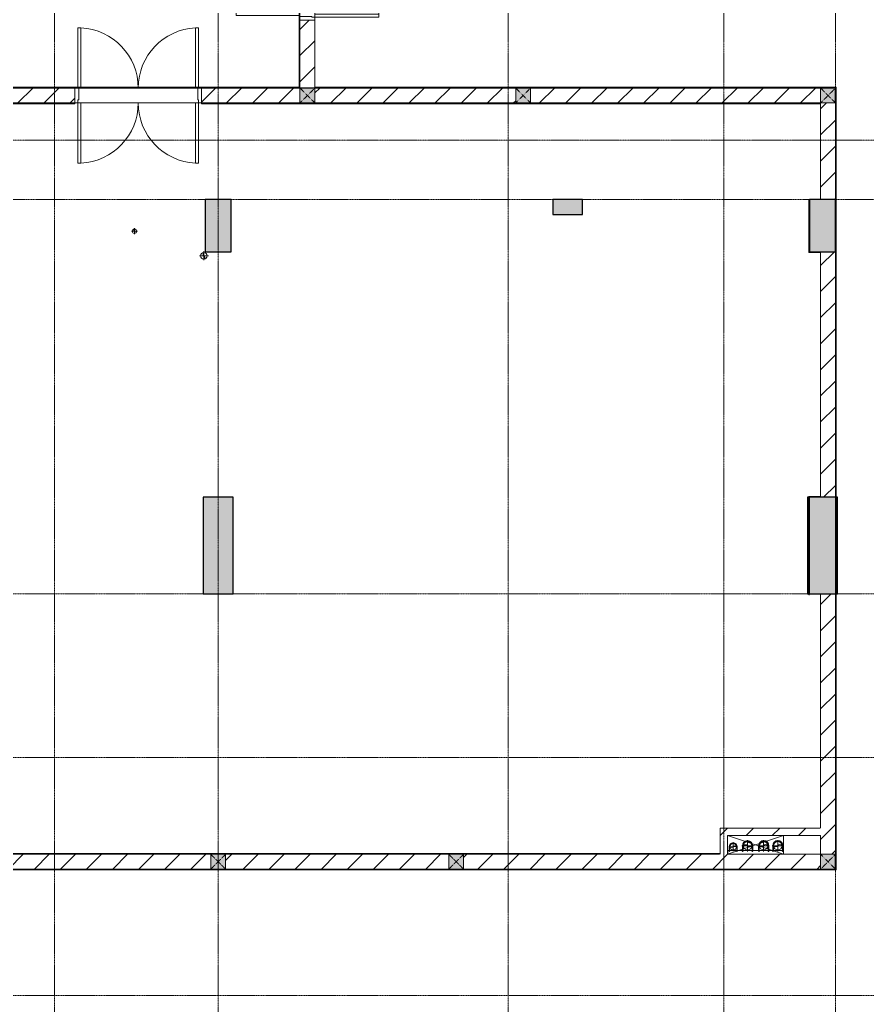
# Model space of a CAD drawing. Header units: millimetres. Extents: x 5121 to 246734, y -48180 to 129206.
# Drawn here: x 105484 to 116880, y 33707 to 46956 of the extents above; entities that cross this region are included whole.
import ezdxf

# ---------------------------------------------------------------- set-up
doc = ezdxf.new("R2010")
doc.units = ezdxf.units.MM
for name, pattern in [('Dash', [6, 3, -3]), ('Grid Line', [22.225, 12.7, -3.175, 3.175, -3.175]), ('IMPORT-CENTER _3_', [10.16, 6.35, -1.27, 1.27, -1.27])]:
    doc.linetypes.add(name, pattern=pattern)
for name, color, linetype, lineweight in [('0-1', 7, 'Continuous', 5), ('0-2', 50, 'Continuous', 9), ('A-DETL-GENF', 92, 'Continuous', 9), ('A-DOOR', 31, 'Continuous', 9), ('A-DOOR-FRAM', 31, 'Continuous', 9), ('A-FLOR', 192, 'Continuous', 9), ('A-WALL', 113, 'Continuous', 9), ('A-WALL-1', 250, 'Continuous', 18), ('A-WALL-FNSH-1', 50, 'Continuous', 9), ('A-WALL-PATT-3', 111, 'Continuous', 9), ('G-IMPT', 8, 'Continuous', 9), ('G-IMPT-2', 8, 'IMPORT-CENTER _3_', 9), ('M-EQPM', 50, 'Continuous', 9), ('S-COLS', 52, 'Continuous', 9), ('S-COLS-1', 7, 'Continuous', 5), ('S-COLS-2', 10, 'Continuous', 25), ('S-COLS-5', 52, 'Continuous', 25), ('S-COLS-6', 52, 'Dash', 9), ('S-COLS-HDLN', 52, 'Dash', 9), ('S-GRID-1', 1, 'Grid Line', 9)]:
    doc.layers.add(name, color=color, linetype=linetype, lineweight=lineweight)
pattern_1 = [(45, (0, 0), (-175.3625, 175.3625), [])]
pattern_2 = [(45, (0, 0), (-164.40233, 164.40233), [])]

# ---------------------------------------------------------------- blocks, each defined once
blk = doc.blocks.new('NCV_TKTC_KET CAU_rvt-1-TKCS_MB TỔNG THỂ TẦNG 1')
at = {"layer": 'S-COLS-1'}
for points in [[(108328, 43837), (108328, 44537), (107978, 44537), (107978, 43837)], [(113053, 44337), (113053, 44537), (112653, 44537), (112653, 44337)], [(116244, 43837), (116453, 43837), (116453, 44537), (116103, 44537), (116103, 43837), (116151, 43837)], [(108353, 39237), (108353, 40537), (107953, 40537), (107953, 39237)], [(116478, 39237), (116478, 40537), (116078, 40537), (116078, 39237), (116453, 39237)]]:
    blk.add_hatch(color=256, dxfattribs=at).paths.add_polyline_path(points)
at = {"layer": 'S-COLS-2'}
for p, q in [((108328, 44537), (107978, 44537)), ((107978, 44537), (107978, 43837)), ((108328, 43837), (108328, 44537)), ((112653, 44537), (112653, 44337)), ((113053, 44537), (112653, 44537)), ((113053, 44337), (113053, 44537)), ((116453, 44537), (116103, 44537)), ((116103, 44537), (116103, 43837)), ((116453, 43837), (116453, 44537)), ((112653, 44337), (113053, 44337)), ((107978, 43837), (108328, 43837)), ((116103, 43837), (116453, 43837)), ((108353, 40537), (107953, 40537)), ((107953, 40537), (107953, 39237)), ((108353, 39237), (108353, 40537)), ((116478, 40537), (116078, 40537)), ((116078, 40537), (116078, 39237)), ((116478, 39237), (116478, 40537)), ((107953, 39237), (108353, 39237)), ((116078, 39237), (116478, 39237))]:
    blk.add_line(p, q, dxfattribs=at)
blk = doc.blocks.new('FD_07 - FD_07-1700x2200-CỬA ĐI 2 CÁNH-910693-TKCS_MB TỔNG THỂ TẦNG 1')
at = {"layer": 'A-DETL-GENF'}
for p, q in [((-810, 910), (-810, 100)), ((-770, 910), (-810, 910)), ((-770, 100), (-770, 910)), ((770, 100), (770, 910)), ((770, 910), (810, 910)), ((810, 910), (810, 100)), ((-810, 100), (-770, 100)), ((810, 100), (770, 100)), ((-810, -910), (-810, -100)), ((-810, -100), (-770, -100)), ((-770, -100), (-770, -910)), ((810, -100), (770, -100)), ((770, -100), (770, -910)), ((810, -910), (810, -100)), ((-770, -910), (-810, -910)), ((770, -910), (810, -910))]:
    blk.add_line(p, q, dxfattribs=at)
for centre, start, end in [((-810, 100), 0, 87.1694), ((810, 100), 92.8306, 180), ((-810, -100), 272.8306, 360), ((810, -100), 180, 267.1694)]:
    blk.add_arc(centre, 810, start, end, dxfattribs=at)
at = {"layer": 'A-DOOR'}
for p, q in [((-810, 100), (810, 100)), ((800, -100), (-800, -100))]:
    blk.add_line(p, q, dxfattribs=at)
at = {"layer": 'A-DOOR-FRAM'}
for p, q in [((-810, 100), (-850, 100)), ((-850, 100), (-850, -100)), ((-810, 60), (-810, 100)), ((-800, 60), (-810, 60)), ((-800, -100), (-800, 60)), ((810, 60), (800, 60)), ((800, 60), (800, -100)), ((850, 100), (810, 100)), ((810, 100), (810, 60)), ((850, -100), (850, 100)), ((-850, -100), (-800, -100)), ((800, -100), (850, -100))]:
    blk.add_line(p, q, dxfattribs=at)
blk = doc.blocks.new('FD_07 - DIG_01-1800x2200-CỬA ĐI 2 CÁNH 2-2150809-TKCS_MB TỔNG THỂ TẦNG 1')
at = {"layer": 'A-DETL-GENF'}
for p, q in [((-835, 960), (-835, 100)), ((-795, 960), (-835, 960)), ((-795, 100), (-795, 960)), ((795, 100), (795, 960)), ((795, 960), (835, 960)), ((835, 960), (835, 100)), ((-835, 100), (-795, 100)), ((835, 100), (795, 100)), ((-860, -960), (-860, -100)), ((-860, -100), (-820, -100)), ((-820, -100), (-820, -960)), ((860, -100), (820, -100)), ((820, -100), (820, -960)), ((860, -960), (860, -100)), ((-820, -960), (-860, -960)), ((820, -960), (860, -960))]:
    blk.add_line(p, q, dxfattribs=at)
for centre, start, end in [((-835, 100), 0, 87.3341), ((835, 100), 92.6659, 180), ((-860, -100), 272.6659, 360), ((860, -100), 180, 267.3341)]:
    blk.add_arc(centre, 860, start, end, dxfattribs=at)
at = {"layer": 'A-DOOR'}
for p, q in [((850, 100), (-850, 100)), ((-860, -100), (860, -100))]:
    blk.add_line(p, q, dxfattribs=at)
at = {"layer": 'A-DOOR-FRAM'}
for p, q in [((-900, 100), (-850, 100)), ((-900, -100), (-900, 100)), ((-850, 100), (-850, -60)), ((850, 100), (900, 100)), ((850, -60), (850, 100)), ((900, 100), (900, -100)), ((-860, -100), (-900, -100)), ((-850, -60), (-860, -60)), ((-860, -60), (-860, -100)), ((860, -60), (850, -60)), ((860, -100), (860, -60)), ((900, -100), (860, -100))]:
    blk.add_line(p, q, dxfattribs=at)
blk = doc.blocks.new('TKTC_XREF_251221_MB TANG 1 - TKTC_XREF_260130_MB TANG 1_dwg_$cc-4202114-TKCS_MB TỔNG THỂ TẦNG 1')
at = {"layer": 'G-IMPT'}
blk.add_circle((0, 0), 0.5, dxfattribs=at)
for centre, radius, start, end in [((0, 0), 0.5, 90, 270), ((0.19, 0.25), 0.313, 126.8699, 233.1301), ((-0.19, -0.25), 0.313, 306.8699, 53.1301)]:
    blk.add_arc(centre, radius, start, end, dxfattribs=at)
at = {"layer": 'G-IMPT-2'}
for p, q in [((-0.67, 0), (0.67, 0)), ((0, -0.67), (0, 0.67))]:
    blk.add_line(p, q, dxfattribs=at)
blk = doc.blocks.new('TKTC_XREF_251221_MB TANG 1 - TKTC_XREF_260130_MB TANG 1_dwg_CUM U_DN100-V206-TKCS_MB TỔNG THỂ TẦNG 1')
at = {"layer": 'G-IMPT'}
for p, q in [((-79, 67), (-79, 63)), ((-77, 67), (-77, 63)), ((-75, 67), (-75, 63)), ((-73, 69), (-73, 61)), ((-67, 68), (-72, 68)), ((-67, 62), (-72, 62)), ((-65, 69), (0, 69)), ((-79, -63), (-79, -67)), ((-77, -63), (-77, -67)), ((-75, -63), (-75, -67)), ((-73, -61), (-73, -69)), ((-67, -62), (-72, -62)), ((-67, -68), (-72, -68)), ((-65, -69), (0, -69))]:
    blk.add_line(p, q, dxfattribs=at)
at = {"layer": 'G-IMPT', "flags": 128}
for points in [[(-73, 68), (-78, 68), (-78, 62), (-73, 62)], [(-72, 59), (-67, 59), (-67, 71), (-72, 71)], [(-67, 71), (-67, 73), (-65, 73), (-65, 57), (-67, 57), (-67, 59)], [(-65, 61), (0, 61), (0, 57)], [(-73, -62), (-78, -62), (-78, -68), (-73, -68)], [(-72, -71), (-67, -71), (-67, -59), (-72, -59)], [(-67, -59), (-67, -57), (-65, -57), (-65, -73), (-67, -73), (-67, -71)], [(-65, -61), (0, -61), (0, -57)]]:
    blk.add_lwpolyline(points, dxfattribs=at)
at = {"layer": 'G-IMPT'}
for centre, radius, start, end in [((-78, 67), 0.96, 90, 180), ((-78, 63), 0.96, 180, 270), ((-71, 69), 1.56, 112.6199, 247.3801), ((-68, 65), 4.8, 143.1301, 216.8699), ((-71, 61), 1.56, 112.6199, 247.3801), ((0, 0), 69, 270, 90), ((0, 0), 61, 270, 90), ((0, 0), 57, 270, 90), ((-78, -63), 0.96, 90, 180), ((-78, -67), 0.96, 180, 270), ((-71, -61), 1.56, 112.6199, 247.3801), ((-68, -65), 4.8, 143.1301, 216.8699), ((-71, -69), 1.56, 112.6199, 247.3801)]:
    blk.add_arc(centre, radius, start, end, dxfattribs=at)
blk = doc.blocks.new('TKTC_XREF_251221_MB TANG 1 - TKTC_XREF_260130_MB TANG 1_dwg_$cc-4202117-TKCS_MB TỔNG THỂ TẦNG 1')
at = {"layer": 'G-IMPT'}
blk.add_circle((0, 0), 0.5, dxfattribs=at)
for centre, radius, start, end in [((0, 0), 0.5, 90, 270), ((0.19, 0.25), 0.313, 126.8699, 233.1301), ((-0.19, -0.25), 0.313, 306.8699, 53.1301)]:
    blk.add_arc(centre, radius, start, end, dxfattribs=at)
at = {"layer": 'G-IMPT-2'}
for p, q in [((-0.67, 0), (0.67, 0)), ((0, -0.67), (0, 0.67))]:
    blk.add_line(p, q, dxfattribs=at)
blk = doc.blocks.new('TKTC_XREF_251221_MB TANG 1 - TKTC_XREF_260130_MB TANG 1_dwg_$cc-V203-TKCS_MB TỔNG THỂ TẦNG 1')
at = {"layer": 'G-IMPT'}
blk.add_circle((0, 0), 0.5, dxfattribs=at)
for centre, radius, start, end in [((0, 0), 0.5, 90, 270), ((0.19, 0.25), 0.313, 126.8699, 233.1301), ((-0.19, -0.25), 0.313, 306.8699, 53.1301)]:
    blk.add_arc(centre, radius, start, end, dxfattribs=at)
at = {"layer": 'G-IMPT-2'}
for p, q in [((-0.67, 0), (0.67, 0)), ((0, -0.67), (0, 0.67))]:
    blk.add_line(p, q, dxfattribs=at)
blk = doc.blocks.new('TKTC_XREF_251221_MB TANG 1 - TKTC_XREF_260130_MB TANG 1_dwg_CUM U_DN100-V207-TKCS_MB TỔNG THỂ TẦNG 1')
at = {"layer": 'G-IMPT'}
blk.add_hatch(color=256, dxfattribs=at).paths.add_polyline_path([(0, 61), (0, 57), (25, 51), (37, 43), (48, 31), (55, 16), (55, 15), (57, 0), (53, -20), (43, -37), (31, -48), (16, -55), (15, -55), (0, -59), (0, -61), (28, -54), (40, -45), (45, -40), (54, -29), (59, -15), (61, 0), (54, 28), (45, 40), (33, 51), (25, 55), (15, 59)])
for p, q in [((-79, 67), (-79, 63)), ((-77, 67), (-77, 63)), ((-75, 67), (-75, 63)), ((-73, 69), (-73, 61)), ((-67, 68), (-72, 68)), ((-67, 62), (-72, 62)), ((-65, 69), (0, 69)), ((-79, -63), (-79, -67)), ((-77, -63), (-77, -67)), ((-75, -63), (-75, -67)), ((-73, -61), (-73, -69)), ((-67, -62), (-72, -62)), ((-67, -68), (-72, -68)), ((-65, -69), (0, -69))]:
    blk.add_line(p, q, dxfattribs=at)
at = {"layer": 'G-IMPT', "flags": 128}
for points in [[(-73, 68), (-78, 68), (-78, 62), (-73, 62)], [(-72, 59), (-67, 59), (-67, 71), (-72, 71)], [(-67, 71), (-67, 73), (-65, 73), (-65, 57), (-67, 57), (-67, 59)], [(-65, 61), (0, 61), (0, 57)], [(-73, -62), (-78, -62), (-78, -68), (-73, -68)], [(-72, -71), (-67, -71), (-67, -59), (-72, -59)], [(-67, -59), (-67, -57), (-65, -57), (-65, -73), (-67, -73), (-67, -71)], [(-65, -61), (0, -61), (0, -57)]]:
    blk.add_lwpolyline(points, dxfattribs=at)
at = {"layer": 'G-IMPT'}
for centre, radius, start, end in [((-78, 67), 0.96, 90, 180), ((-78, 63), 0.96, 180, 270), ((-71, 69), 1.56, 112.6199, 247.3801), ((-68, 65), 4.8, 143.1301, 216.8699), ((-71, 61), 1.56, 112.6199, 247.3801), ((0, 0), 69, 270, 90), ((0, 0), 61, 270, 90), ((0, 0), 57, 270, 90), ((-78, -63), 0.96, 90, 180), ((-78, -67), 0.96, 180, 270), ((-71, -61), 1.56, 112.6199, 247.3801), ((-68, -65), 4.8, 143.1301, 216.8699), ((-71, -69), 1.56, 112.6199, 247.3801)]:
    blk.add_arc(centre, radius, start, end, dxfattribs=at)
blk = doc.blocks.new('TKTC_XREF_251221_MB TANG 1 - TKTC_XREF_260130_MB TANG 1_dwg_$cc-V296-TKCS_MB TỔNG THỂ TẦNG 1')
at = {"layer": 'G-IMPT'}
blk.add_circle((0, 0), 0.5, dxfattribs=at)
for centre, radius, start, end in [((0, 0), 0.5, 90, 270), ((0.19, 0.25), 0.313, 126.8699, 233.1301), ((-0.19, -0.25), 0.313, 306.8699, 53.1301)]:
    blk.add_arc(centre, radius, start, end, dxfattribs=at)
at = {"layer": 'G-IMPT-2'}
for p, q in [((-0.67, 0), (0.67, 0)), ((0, -0.67), (0, 0.67))]:
    blk.add_line(p, q, dxfattribs=at)
blk = doc.blocks.new('TKTC_XREF_251221_MB TANG 1 - TKTC_XREF_260130_MB TANG 1_dwg-4202109-TKCS_MB TỔNG THỂ TẦNG 1')
at = {"layer": 'G-IMPT'}
blk.add_line((-95274, -355310), (-96874, -355310), dxfattribs=at)
at = {"layer": 'G-IMPT', "flags": 128}
blk.add_lwpolyline([(-88148, -365610), (-88147, -365560), (-87397, -365560), (-87398, -365609)], dxfattribs=at)
for name, p, xscale, yscale, zscale, rotation in [('TKTC_XREF_251221_MB TANG 1 - TKTC_XREF_260130_MB TANG 1_dwg_$cc-4202114-TKCS_MB TỔNG THỂ TẦNG 1', (-96125, -357235), 60.00000000003408, 60.00000000003408, 60.00000000003408, 0.30471752172637), ('TKTC_XREF_251221_MB TANG 1 - TKTC_XREF_260130_MB TANG 1_dwg_$cc-4202114-TKCS_MB TỔNG THỂ TẦNG 1', (-95191, -357565), 90.00000000005114, 90.00000000005114, 90.00000000005114, 0.304717521727566), ('TKTC_XREF_251221_MB TANG 1 - TKTC_XREF_260130_MB TANG 1_dwg_$cc-4202117-TKCS_MB TỔNG THỂ TẦNG 1', (-88075, -365507), 90.0000000000512, 90.0000000000512, 90.0000000000512, 270.3740267799376), ('TKTC_XREF_251221_MB TANG 1 - TKTC_XREF_260130_MB TANG 1_dwg_CUM U_DN100-V207-TKCS_MB TỔNG THỂ TẦNG 1', (-87881, -365495), 0.9974999999999965, 0.9974999999999965, 0.9974999999999965, 90.00099133865194), ('TKTC_XREF_251221_MB TANG 1 - TKTC_XREF_260130_MB TANG 1_dwg_$cc-4202114-TKCS_MB TỔNG THỂ TẦNG 1', (-87665, -365494), 113.7150000000093, 113.7150000000093, 113.7150000000093, 269.9990086637467), ('TKTC_XREF_251221_MB TANG 1 - TKTC_XREF_260130_MB TANG 1_dwg_CUM U_DN100-V207-TKCS_MB TỔNG THỂ TẦNG 1', (-87664, -365494), 0.9975000000000006, 0.9975000000000006, 0.9975000000000006, 90.00099133829464), ('TKTC_XREF_251221_MB TANG 1 - TKTC_XREF_260130_MB TANG 1_dwg_$cc-V296-TKCS_MB TỔNG THỂ TẦNG 1', (-87474, -365494), 113.7150000000093, 113.7150000000093, 113.7150000000093, 269.9990086637467), ('TKTC_XREF_251221_MB TANG 1 - TKTC_XREF_260130_MB TANG 1_dwg_CUM U_DN100-V207-TKCS_MB TỔNG THỂ TẦNG 1', (-87474, -365494), 0.9975000000000006, 0.9975000000000006, 0.9975000000000006, 90.00099133829464)]:
    blk.add_blockref(name, p, dxfattribs=dict(xscale=xscale, yscale=yscale, zscale=zscale, rotation=rotation))
at = {"extrusion": (0, 0, -1)}
for name, p, xscale, yscale, zscale, rotation in [('TKTC_XREF_251221_MB TANG 1 - TKTC_XREF_260130_MB TANG 1_dwg_CUM U_DN100-V206-TKCS_MB TỔNG THỂ TẦNG 1', (88075, -365509), 0.7894736842105242, 0.7894736842105242, -0.7894736842105241, 89.62597321846799), ('TKTC_XREF_251221_MB TANG 1 - TKTC_XREF_260130_MB TANG 1_dwg_$cc-V203-TKCS_MB TỔNG THỂ TẦNG 1', (87881, -365495), 113.7150000000092, 113.7150000000092, -113.7150000000092, 269.9990086637472)]:
    blk.add_blockref(name, p, dxfattribs=dict(at, xscale=xscale, yscale=yscale, zscale=zscale, rotation=rotation))
blk = doc.blocks.new('TKTC_XREF_251221_MB TANG 1 - TKTC_XREF_251221_MB TANG 1-2038492-TKCS_MB TỔNG THỂ TẦNG 1')
blk.add_blockref('TKTC_XREF_251221_MB TANG 1 - TKTC_XREF_260130_MB TANG 1_dwg-4202109-TKCS_MB TỔNG THỂ TẦNG 1', (169499, 384110))
blk = doc.blocks.new('G1_SOF - BO TRU - 200x200-3050151-TKCS_MB TỔNG THỂ TẦNG 1')
at = {"layer": 'S-COLS-HDLN'}
for p, q in [((-100, 100), (100, -100)), ((100, 100), (-100, -100))]:
    blk.add_line(p, q, dxfattribs=at)

msp = doc.modelspace()

# ---------------------------------------------------------------- hatches: boundary and pattern name
at = {"layer": 'A-WALL-PATT-3'}
h = msp.add_hatch(dxfattribs=at)
h.set_pattern_fill('FP_1', color=256, style=0, pattern_type=2)
h.set_pattern_definition(pattern_1)
h.paths.add_polyline_path([(109452.6, 46036.9), (109452.6, 46948.6), (109252.6, 46948.6), (109252.6, 46036.9)])
h.paths.add_polyline_path([(109252.6, 48748.6), (109452.6, 48748.6), (109452.6, 50361.9), (109252.6, 50361.9), (109252.6, 48827.7)])
h = msp.add_hatch(dxfattribs=at)
h.set_pattern_fill('FP_1', color=256, style=0, pattern_type=2)
h.set_pattern_definition(pattern_1)
h.paths.add_polyline_path([(116252.6, 45836.9), (116252.6, 46036.9), (112352.6, 46036.9), (112352.6, 45836.9), (116244.4, 45836.9)])
h.paths.add_polyline_path([(109073.4, 45836.9), (109252.6, 45836.9), (109252.6, 46036.9), (107927.6, 46036.9), (107927.6, 45836.9), (108836.1, 45836.9)])
h.paths.add_polyline_path([(105027.6, 45836.9), (106227.6, 45836.9), (106227.6, 46036.9), (105027.6, 46036.9), (105027.6, 45837.7)])
h.paths.add_polyline_path([(112152.6, 45836.9), (112152.6, 46036.9), (109452.6, 46036.9), (109452.6, 45836.9), (112052.6, 45836.9)])
h = msp.add_hatch(dxfattribs=at)
h.set_pattern_fill('FP_43', color=256, style=0, pattern_type=2)
h.set_pattern_definition(pattern_2)
h.paths.add_polyline_path([(109452.6, 46036.9), (116452.6, 46036.9), (116452.6, 46046.9), (109452.6, 46046.9)])
h = msp.add_hatch(dxfattribs=at)
h.set_pattern_fill('FP_43', color=256, style=0, pattern_type=2)
h.set_pattern_definition(pattern_2)
h.paths.add_polyline_path([(116452.6, 35537.4), (116462.6, 35537.4), (116459, 39236.9), (116452.6, 39236.9), (116452.6, 35560.5)])
h.paths.add_polyline_path([(116452.6, 40536.9), (116462.6, 40536.9), (116462.6, 46046.9), (116452.6, 46046.9), (116452.6, 41386.9)])
h = msp.add_hatch(dxfattribs=at)
h.set_pattern_fill('FP_43', color=256, style=0, pattern_type=2)
h.set_pattern_definition(pattern_2)
h.paths.add_polyline_path([(105027.6, 45826.9), (106227.6, 45826.9), (106227.6, 45836.9), (105027.6, 45836.9)])
h.paths.add_polyline_path([(116244.4, 45826.9), (116252.6, 45826.9), (116252.6, 45836.9), (107927.6, 45836.9), (107927.6, 45826.9), (116242.6, 45826.9)])
h = msp.add_hatch(dxfattribs=at)
h.set_pattern_fill('FP_1', color=256, style=0, pattern_type=2)
h.set_pattern_definition(pattern_1)
h.paths.add_polyline_path([(116348.1, 44536.9), (116452.6, 44536.9), (116452.6, 45836.9), (116252.6, 45836.9), (116252.6, 44536.9), (116306.8, 44536.9)])
h = msp.add_hatch(dxfattribs=at)
h.set_pattern_fill('FP_43', color=256, style=0, pattern_type=2)
h.set_pattern_definition(pattern_2)
h.paths.add_polyline_path([(116092.5, 43826.9), (116102.5, 43826.9), (116102.5, 44536.9), (116092.5, 44536.9)])
h = msp.add_hatch(dxfattribs=at)
h.set_pattern_fill('FP_43', color=256, style=0, pattern_type=2)
h.set_pattern_definition(pattern_2)
h.paths.add_polyline_path([(116150.5, 43826.9), (116252.6, 43826.9), (116252.6, 43836.9), (116102.5, 43836.9), (116102.6, 43826.9), (116133.7, 43826.9)])
h = msp.add_hatch(dxfattribs=at)
h.set_pattern_fill('FP_1', color=256, style=0, pattern_type=2)
h.set_pattern_definition(pattern_1)
h.paths.add_polyline_path([(116452.6, 40535.7), (116452.6, 43837), (116252.6, 43837), (116252.6, 40535.7)])
h = msp.add_hatch(dxfattribs=at)
h.set_pattern_fill('FP_43', color=256, style=0, pattern_type=2)
h.set_pattern_definition(pattern_2)
h.paths.add_polyline_path([(116102.6, 40536.9), (116242.6, 40536.9), (116242.6, 40546.9), (116092.6, 40546.9), (116092.6, 40536.9)])
h = msp.add_hatch(dxfattribs=at)
h.set_pattern_fill('FP_43', color=256, style=0, pattern_type=2)
h.set_pattern_definition(pattern_2)
h.paths.add_polyline_path([(116102.6, 39226.9), (116102.6, 39236.9), (116092.6, 39236.9), (116092.6, 39226.9)])
h = msp.add_hatch(dxfattribs=at)
h.set_pattern_fill('FP_1', color=256, style=0, pattern_type=2)
h.set_pattern_definition(pattern_1)
h.paths.add_polyline_path([(116452.6, 35737.4), (116452.6, 39236.9), (116252.6, 39236.9), (116252.6, 35737.4)])
h = msp.add_hatch(dxfattribs=at)
h.set_pattern_fill('FP_1', color=256, style=0, pattern_type=2)
h.set_pattern_definition(pattern_1)
h.paths.add_polyline_path([(115002.6, 35737.4), (115002.6, 36087.8), (114902.6, 36087.8), (114902.6, 35737.4)])
h = msp.add_hatch(dxfattribs=at)
h.set_pattern_fill('FP_1', color=256, style=0, pattern_type=2)
h.set_pattern_definition(pattern_1)
h.paths.add_polyline_path([(116252.6, 35987.8), (116252.6, 36087.8), (115002.6, 36087.8), (115002.6, 35987.8), (116246.2, 35987.8)])
h = msp.add_hatch(dxfattribs=at)
h.set_pattern_fill('FP_1', color=256, style=0, pattern_type=2)
h.set_pattern_definition(pattern_1)
h.paths.add_polyline_path([(93612.4, 35537.4), (93612.4, 35737.4), (91852.6, 35736.9), (91852.6, 35537.4), (92446.9, 35537.4)])
h.paths.add_polyline_path([(95254.4, 35537.4), (99852.6, 35537.4), (99852.6, 35737.4), (95052.4, 35736.9), (95052.4, 35537.4)])
h.paths.add_polyline_path([(94852.4, 35537.4), (94851.5, 35737.4), (94702.4, 35736.9), (94702.4, 35537.4), (94851.5, 35537.4)])
h.paths.add_polyline_path([(116252.6, 35537.4), (116252.6, 35737.4), (111452.6, 35737.4), (111452.6, 35537.4), (116244.4, 35537.4)])
h.paths.add_polyline_path([(104412.6, 35537.4), (108052.6, 35537.4), (108052.6, 35737.4), (104412.6, 35737.4), (104412.6, 35620.7)])
h.paths.add_polyline_path([(102240.6, 35537.4), (104212.6, 35537.4), (104212.6, 35737.4), (100052.6, 35737.4), (100052.6, 35537.4), (101937.6, 35537.4)])
h.paths.add_polyline_path([(108252.6, 35537.4), (111252.6, 35537.4), (111252.6, 35737.4), (108252.6, 35737.4), (108252.6, 35663)])
h = msp.add_hatch(dxfattribs=at)
h.set_pattern_fill('FP_43', color=256, style=0, pattern_type=2)
h.set_pattern_definition(pattern_2)
h.paths.add_polyline_path([(114892.6, 35737.4), (114892.6, 35747.4), (100052.6, 35747.4), (100052.6, 35737.4), (114472.8, 35737.4)])
h = msp.add_hatch(dxfattribs=at)
h.set_pattern_fill('FP_43', color=256, style=0, pattern_type=2)
h.set_pattern_definition(pattern_2)
h.paths.add_polyline_path([(116244.4, 35527.4), (116462.6, 35527.4), (116462.6, 35537.4), (104422.6, 35537.4), (104423.1, 35527.4), (115009.7, 35527.4)])
at = {"layer": 'S-COLS-1'}
for points in [[(109252.6, 45836.9), (109452.6, 45836.9), (109452.6, 46036.9), (109252.6, 46036.9)], [(112352.6, 45836.9), (112352.6, 46036.9), (112152.6, 46036.9), (112152.6, 45836.9)], [(116423.7, 45836.9), (116452.6, 45836.9), (116452.6, 46036.9), (116252.6, 46036.9), (116252.6, 45836.9)], [(108252.6, 35537.4), (108252.6, 35737.4), (108052.6, 35737.4), (108052.6, 35537.4)], [(111452.6, 35537.4), (111452.6, 35737.4), (111252.6, 35736.8), (111252.6, 35537.4)], [(116452.6, 35537.4), (116452.6, 35737.4), (116252.6, 35737.4), (116252.6, 35537.4)]]:
    msp.add_hatch(color=256, dxfattribs=at).paths.add_polyline_path(points)

# ---------------------------------------------------------------- linework, layer by layer
at = {"layer": '0-2'}
for p, q in [((115752.6, 35737.4), (115002.6, 35987.8)), ((115752.6, 35987.8), (115002.6, 35737.4)), ((115752.6, 35737.4), (115752.6, 35987.8))]:
    msp.add_line(p, q, dxfattribs=at)
at = {"layer": 'A-FLOR'}
for p, q in [((107887.6, 45836.9), (106267.6, 45836.9)), ((115752.6, 35987.8), (115752.6, 35737.4))]:
    msp.add_line(p, q, dxfattribs=at)
at = {"layer": 'A-WALL'}
for p, q in [((109242.6, 46948.6), (109242.6, 48748.6)), ((109452.6, 46948.6), (109452.6, 45836.9)), ((106227.6, 46046.9), (107927.6, 46046.9)), ((109252.6, 45836.9), (109252.6, 46036.9)), ((112152.6, 46036.9), (109452.6, 46036.9)), ((109452.6, 46036.9), (112152.6, 46036.9)), ((112152.6, 45836.9), (112152.6, 46036.9)), ((112352.6, 46036.9), (112352.6, 45836.9)), ((116252.6, 45836.9), (116252.6, 46036.9)), ((105027.6, 45836.9), (106227.6, 45836.9)), ((107927.6, 45836.9), (109252.6, 45836.9)), ((109452.6, 45836.9), (112152.6, 45836.9)), ((116452.6, 45836.9), (112352.6, 45836.9)), ((116242.6, 36087.8), (115002.6, 36087.8)), ((108052.6, 35537.4), (108052.6, 35737.4)), ((108252.6, 35737.4), (108252.6, 35537.4)), ((111252.6, 35537.4), (111252.6, 35737.4)), ((114892.6, 35737.4), (111452.6, 35737.4)), ((111452.6, 35737.4), (111452.6, 35537.4)), ((116252.6, 35537.4), (116252.6, 35737.4)), ((116252.6, 35737.4), (116452.6, 35737.4)), ((104422.6, 35537.4), (108052.6, 35537.4))]:
    msp.add_line(p, q, dxfattribs=at)
at = {"layer": 'A-WALL-1'}
for p, q in [((109252.6, 46948.6), (109252.6, 46036.9)), ((106227.6, 46036.9), (105027.6, 46036.9)), ((107927.6, 46036.9), (109452.6, 46036.9)), ((116462.6, 46046.9), (109452.6, 46046.9)), ((112152.6, 46036.9), (116452.6, 46036.9)), ((116252.6, 46036.9), (112352.6, 46036.9)), ((116452.6, 46036.9), (116452.6, 35537.4)), ((116462.6, 35527.4), (116462.6, 46046.9)), ((105037.6, 45826.9), (106227.6, 45826.9)), ((106227.6, 45826.9), (106227.6, 45836.9)), ((107927.6, 45836.9), (107927.6, 45826.9)), ((107927.6, 45826.9), (116242.6, 45826.9)), ((109452.6, 45836.9), (109252.6, 45836.9)), ((112352.6, 45836.9), (112152.6, 45836.9)), ((116252.6, 44547), (116252.6, 45836.9)), ((116092.5, 44536.9), (116092.5, 43826.9)), ((116102.5, 44536.9), (116092.5, 44536.9)), ((116102.5, 43836.9), (116102.5, 44536.9)), ((116252.6, 44536.9), (116452.6, 44536.9)), ((116092.5, 43826.9), (116252.6, 43826.9)), ((116252.6, 43836.9), (116102.5, 43836.9)), ((116252.6, 43837), (116252.6, 40535.7)), ((116452.6, 43837), (116252.6, 43837)), ((116242.6, 40546.9), (116092.6, 40546.9)), ((116092.6, 40546.9), (116092.6, 39226.9)), ((116102.6, 40536.9), (116242.6, 40536.9)), ((116102.6, 39236.9), (116102.6, 40536.9)), ((116252.6, 40535.7), (116452.6, 40535.7)), ((116092.6, 39226.9), (116102.6, 39226.9)), ((116252.6, 39236.9), (116252.6, 36087.8)), ((116452.6, 39236.9), (116252.6, 39236.9)), ((115002.6, 36087.8), (114902.6, 36087.8)), ((114902.6, 36087.8), (114902.6, 35737.4)), ((115002.6, 35737.4), (115002.6, 35987.8)), ((115002.6, 35987.8), (116252.6, 35987.8)), ((116252.6, 35987.8), (116252.6, 35737.4)), ((95052.4, 35737.4), (111452.6, 35737.4)), ((114892.6, 35747.4), (100062.6, 35747.4)), ((116252.6, 35737.4), (115002.6, 35737.4)), ((104422.6, 35527.4), (116462.6, 35527.4)), ((116452.6, 35537.4), (108052.6, 35537.4))]:
    msp.add_line(p, q, dxfattribs=at)
at = {"layer": 'A-WALL-FNSH-1'}
for p, q in [((109242.6, 46948.6), (109242.6, 46046.9)), ((109252.6, 46948.6), (109242.6, 46948.6)), ((106227.6, 46046.9), (104127.6, 46046.9)), ((106227.6, 46036.9), (106227.6, 46046.9)), ((109242.6, 46046.9), (107927.6, 46046.9)), ((107927.6, 46046.9), (107927.6, 46036.9)), ((109242.6, 46036.9), (109252.6, 46036.9))]:
    msp.add_line(p, q, dxfattribs=at)
at = {"layer": 'S-COLS'}
for p, q in [((109252.6, 46036.9), (109252.6, 45836.9)), ((109452.6, 45836.9), (109452.6, 46036.9)), ((112152.6, 46036.9), (112152.6, 45836.9)), ((112352.6, 45836.9), (112352.6, 46036.9)), ((116252.6, 46036.9), (116252.6, 45836.9)), ((116252.6, 45836.9), (116452.6, 45836.9)), ((108052.6, 35737.4), (108052.6, 35537.4)), ((108252.6, 35537.4), (108252.6, 35737.4)), ((111252.6, 35737.4), (111252.6, 35537.4)), ((111452.6, 35537.4), (111452.6, 35737.4)), ((116452.6, 35737.4), (116252.6, 35737.4)), ((116252.6, 35737.4), (116252.6, 35537.4))]:
    msp.add_line(p, q, dxfattribs=at)
at = {"layer": 'S-COLS-5'}
for p, q in [((109452.6, 46036.9), (109252.6, 46036.9)), ((112352.6, 46036.9), (112152.6, 46036.9)), ((116452.6, 46036.9), (116252.6, 46036.9)), ((116452.6, 45836.9), (116452.6, 46036.9)), ((109252.6, 45836.9), (109452.6, 45836.9)), ((112152.6, 45836.9), (112352.6, 45836.9)), ((108252.6, 35737.4), (108052.6, 35737.4)), ((111452.6, 35737.4), (111252.6, 35737.4)), ((116452.6, 35537.4), (116452.6, 35737.4)), ((108052.6, 35537.4), (108252.6, 35537.4)), ((111252.6, 35537.4), (111452.6, 35537.4)), ((116252.6, 35537.4), (116452.6, 35537.4))]:
    msp.add_line(p, q, dxfattribs=at)
at = {"layer": 'S-GRID-1'}
for p, q in [((105952.6, 23210.6), (105952.6, 78232.7)), ((108152.6, 23210.6), (108152.6, 78232.7)), ((112052.6, 23210.6), (112052.6, 78232.7)), ((114952.6, 23210.6), (114952.6, 78232.7)), ((116452.6, 23210.6), (116452.6, 74295.7)), ((129301.8, 45336.9), (31601.8, 45336.9)), ((125364.8, 44536.9), (35538.8, 44536.9)), ((129301.8, 39236.9), (31601.8, 39236.9)), ((129301.8, 37036.9), (31601.8, 37036.9)), ((129301.8, 33836.9), (31601.8, 33836.9))]:
    msp.add_line(p, q, dxfattribs=at)

# ---------------------------------------------------------------- block references
at = {"layer": '0-1'}
msp.add_blockref('NCV_TKTC_KET CAU_rvt-1-TKCS_MB TỔNG THỂ TẦNG 1', (0, 0), dxfattribs=at)
at = {"layer": 'A-DOOR'}
for name, p, rotation in [('FD_07 - DIG_01-1800x2200-CỬA ĐI 2 CÁNH 2-2150809-TKCS_MB TỔNG THỂ TẦNG 1', (109352.6, 47848.6), 90.00000000000007), ('FD_07 - FD_07-1700x2200-CỬA ĐI 2 CÁNH-910693-TKCS_MB TỔNG THỂ TẦNG 1', (107077.6, 45936.9), 180)]:
    msp.add_blockref(name, p, dxfattribs=dict(at, rotation=rotation))
at = {"layer": 'M-EQPM'}
msp.add_blockref('TKTC_XREF_251221_MB TANG 1 - TKTC_XREF_251221_MB TANG 1-2038492-TKCS_MB TỔNG THỂ TẦNG 1', (33652.6, 17236.9), dxfattribs=at)
at = {"layer": 'S-COLS-6'}
for p in [(109352.6, 45936.9), (112252.6, 45936.9), (116352.6, 45936.9), (108152.6, 35637.4), (111352.6, 35637.4), (116352.6, 35637.4)]:
    msp.add_blockref('G1_SOF - BO TRU - 200x200-3050151-TKCS_MB TỔNG THỂ TẦNG 1', p, dxfattribs=at)

doc.saveas('drawing.dxf')
